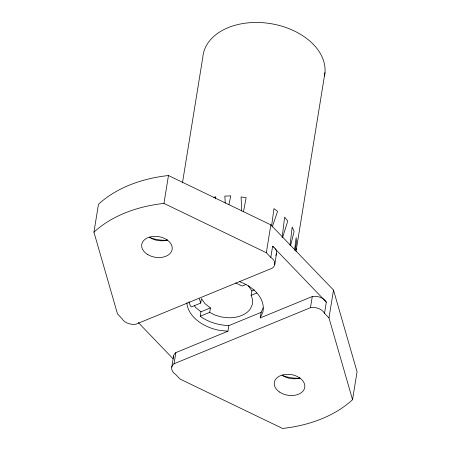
<?xml version="1.0" encoding="UTF-8"?>
<svg xmlns="http://www.w3.org/2000/svg" width="451" height="451" viewBox="0 0 451 451"><rect width="100%" height="100%" fill="white"/><g stroke="black" fill="none" stroke-linecap="round" stroke-linejoin="round"><path stroke-width="0.68" d="M290.038 245.203L292.18 227.022L294.108 231.436L290.624 245.434M282.134 237.705L284.626 217.156L287.772 221.007L282.512 237.75M294.559 250.04L296.155 237.576L296.566 242.187L295.095 250.305M271.592 225.957L273.977 208.61L277.574 211.395L272.257 226.932M296.104 249.527L296.313 248.163M352.541 399.671L328.982 317.944L324.506 313.287L326.315 302.131L275.933 249.674L274.574 247.836L272.613 246.246L270.809 257.403A10.976 7.458 9.2 0 1 272.432 268.097L136.01 324.173A10.976 7.458 9.2 0 1 121.973 318.575L117.502 313.919L93.938 232.192L98.459 204.303A127.182 86.412 9.2 0 1 168.471 175.524L270.842 224.852L333.498 290.055L357.062 371.782L352.541 399.671A127.182 86.412 9.2 0 1 282.529 428.45L180.158 379.122L175.681 374.465A10.976 7.458 9.2 0 1 174.052 363.765L175.856 352.609L227.918 331.209L228.82 325.633L261.123 312.351L263.125 307.92M93.938 232.192A127.182 86.412 9.2 0 1 163.955 203.412L168.471 175.524M182.458 182.914L202.82 57.176A61.607 41.858 9.2 0 1 269.986 23.525A61.607 41.858 9.2 0 1 324.478 76.039M171.763 367.12L173.573 355.969M188.958 301.725L190.209 305.485L191.286 306.945L200.751 303.055L201.473 298.596L204.968 303.653L210.425 307.909L209.698 312.368L200.233 316.264C208.435 322.33 218.718 325.092 228.82 325.633M200.233 316.264L200.954 311.799L210.425 307.909M209.698 312.368L214.986 315.074L221.678 317.03L228.663 317.775A26.953 18.311 9.2 0 0 250.367 308.85L252.368 304.414L252.577 299.616L251.145 295.332L251.867 290.872L248.371 285.81M270.809 257.403L266.327 252.735L270.842 224.852M326.315 302.131L324.974 300.287L323.034 298.686A10.976 7.458 9.2 0 0 312.284 296.527L260.221 317.932L261.123 312.351M274.715 264.748L276.525 253.592M296.048 251.252L324.962 72.712M174.052 363.765L310.474 307.683L312.284 296.527M328.982 317.944L333.498 290.055M243.45 211.902L246.156 197.611L241.082 196.969L241.68 210.978M228.882 204.737L230.805 195.875L224.835 196.117L225.235 203.074M215.319 198.818L215.798 196.811L213.83 197.25M260.221 317.932L262.798 312.233A38.504 26.158 9.2 0 0 239.492 281.633M245.981 284.463L242.193 286.019L235.574 282.924M251.867 290.872L254.392 289.835M251.145 295.332L256.828 292.998M227.918 331.209L218.949 330.256A38.504 26.158 9.2 0 1 186.861 302.79M163.955 203.412L266.327 252.735M200.954 311.799L195.666 307.481L194.449 305.817M272.613 246.246L273.56 247.227M274.98 248.698L275.933 249.674A10.976 7.458 9.2 0 1 275.713 255.401M138.231 322.488L173.195 358.872M199.319 298.771L200.751 303.055M173.438 357.265A10.976 7.458 9.2 0 1 175.856 352.609M310.474 307.683A10.976 7.458 9.2 0 1 324.506 313.287M167.203 240.248A30.803 20.926 9.2 0 1 149.54 237.435M167.501 239.932A15.402 10.463 9.2 0 1 149.997 237.547M299.892 378.22A30.803 20.926 9.2 0 1 282.743 375.638M299.909 377.966A15.402 10.463 9.2 0 1 282.022 375.142M279.502 392.009A15.402 10.463 9.2 0 0 304.549 388.221A15.402 10.463 9.2 0 0 284.547 374.527A15.402 10.463 9.2 0 0 279.502 392.009M147.285 254.279A15.402 10.463 9.2 0 0 172.051 249.927A15.402 10.463 9.2 0 0 151.513 236.623A15.402 10.463 9.2 0 0 147.285 254.279"/></g></svg>
